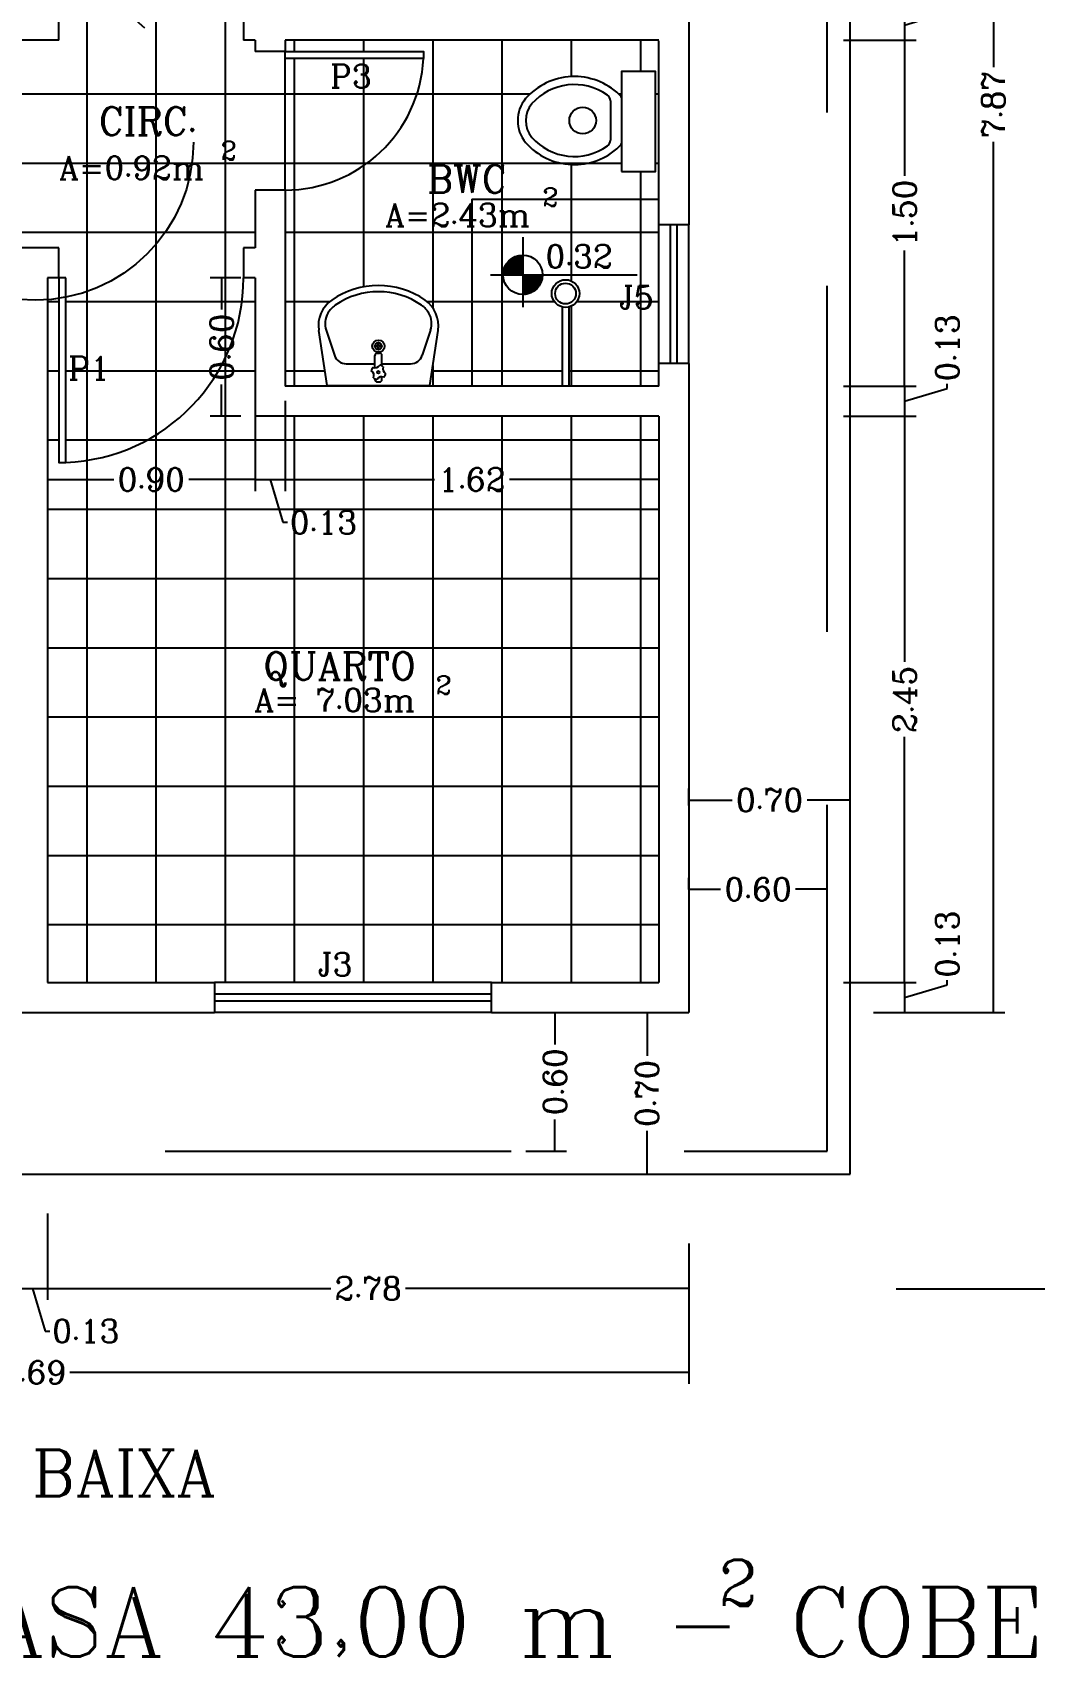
# Model space of a CAD drawing. Extents: x 359 to 444.1, y -24.8 to 1.
# Drawn here: x 363.25 to 367.6, y -11.6 to -4.57 of the extents above; entities that cross this region are included whole.
import ezdxf

# ---------------------------------------------------------------- set-up
doc = ezdxf.new("R2010")
doc.units = 0
doc.header["$LTSCALE"] = 20
doc.linetypes.add('DASHED2', pattern=[0.375, 0.25, -0.125])
doc.layers.get('0').update_dxf_attribs({"linetype": 'CONTINUOUS'})
doc.layers.get('DEFPOINTS').update_dxf_attribs({"linetype": 'CONTINUOUS'})
for name, color, linetype in [('APARELHOS', 244, 'CONTINUOUS'), ('CONCRETO', 5, 'CONTINUOUS'), ('COTAS', 244, 'CONTINUOUS'), ('JANELA', 5, 'CONTINUOUS'), ('PAREDE', 7, 'CONTINUOUS'), ('PISO', 30, 'CONTINUOUS'), ('PORTA', 1, 'CONTINUOUS'), ('PORTA2', 30, 'CONTINUOUS'), ('PROJEÇÃO', 30, 'DASHED2'), ('TEXTO', 1, 'CONTINUOUS'), ('VISTAL', 30, 'CONTINUOUS')]:
    doc.layers.add(name, color=color, linetype=linetype)
doc.styles.add('ROMANC', font='ROMANC.SHX')
doc.dimstyles.get("Standard").update_dxf_attribs({"dimtxt": 0.1, "dimasz": 0.18, "dimexe": 0.05, "dimexo": 0.0625, "dimgap": 0.01, "dimtad": 0, "dimzin": 0, "dimtxsty": 'ROMANC', "dimblk1": 'NONE', "dimblk2": 'NONE', "dimsah": 1, "dimcen": 0.09, "dimclrd": 30, "dimclre": 30, "dimazin": 3, "dimtfac": 1, "dimtdec": 4, "dimtofl": 0, "dimtmove": 0, "dimatfit": 3, "dimtolj": 1, "dimtzin": 0})

# ---------------------------------------------------------------- blocks, each defined once
blk = doc.blocks.new('*D117')
at = {"color": 30, "linetype": 'BYBLOCK'}
for p, q in [((402.8638, -7.5214), (403.434, -7.5214)), ((403.384, -7.5214), (403.384, -11.294)), ((403.384, -15.3914), (403.384, -11.6188)), ((402.8638, -15.3914), (403.434, -15.3914))]:
    blk.add_line(p, q, dxfattribs=at)
at = {"layer": 'DEFPOINTS', "color": 0, "linetype": 'BYBLOCK'}
for p in [(402.0638, -7.5214), (402.0638, -15.3914), (403.384, -15.3914)]:
    blk.add_point(p, dxfattribs=at)
at = {"color": 0, "linetype": 'BYBLOCK', "insert": (403.384, -11.4564), "char_height": 0.1, "attachment_point": 5, "rotation": 90, "style": 'ROMANC'}
blk.add_mtext('\\A1;7.87', dxfattribs=at)
blk = doc.blocks.new('_NONE')
at = {"color": 0, "linetype": 'BYBLOCK'}
blk.add_circle((0, 0), 0.25, dxfattribs=at)
blk = doc.blocks.new('*D115')
at = {"color": 30, "linetype": 'BYBLOCK'}
for p, q in [((402.9993, -12.8072), (402.9993, -13.8719)), ((402.9993, -15.2614), (402.9993, -14.1967)), ((402.7338, -15.2614), (403.0493, -15.2614))]:
    blk.add_line(p, q, dxfattribs=at)
at = {"layer": 'DEFPOINTS', "color": 0, "linetype": 'BYBLOCK'}
for p in [(401.9338, -12.8072), (401.9338, -15.2614), (402.9993, -15.2614)]:
    blk.add_point(p, dxfattribs=at)
at = {"color": 0, "linetype": 'BYBLOCK', "insert": (402.9993, -14.0343), "char_height": 0.1, "attachment_point": 5, "rotation": 90, "style": 'ROMANC'}
blk.add_mtext('\\A1;2.45', dxfattribs=at)
blk = doc.blocks.new('*D104')
at = {"color": 30, "linetype": 'BYBLOCK'}
for p, q in [((396.3738, -15.5414), (396.3738, -17.0006)), ((402.0638, -16.3914), (402.0638, -17.0006)), ((396.3738, -16.9506), (399.0564, -16.9506)), ((402.0638, -16.9506), (399.3812, -16.9506))]:
    blk.add_line(p, q, dxfattribs=at)
at = {"layer": 'DEFPOINTS', "color": 0, "linetype": 'BYBLOCK'}
for p in [(396.3738, -14.5414), (402.0638, -15.3914), (402.0638, -16.9506)]:
    blk.add_point(p, dxfattribs=at)
at = {"color": 0, "linetype": 'BYBLOCK', "insert": (399.2188, -16.9506), "char_height": 0.1, "attachment_point": 5, "style": 'ROMANC'}
blk.add_mtext('\\A1;5.69', dxfattribs=at)
blk = doc.blocks.new('*D103')
at = {"color": 30, "linetype": 'BYBLOCK'}
for p, q in [((402.0638, -16.3914), (402.0638, -16.6362)), ((399.2838, -16.5862), (400.5114, -16.5862)), ((402.0638, -16.5862), (400.8362, -16.5862))]:
    blk.add_line(p, q, dxfattribs=at)
at = {"layer": 'DEFPOINTS', "color": 0, "linetype": 'BYBLOCK'}
for p in [(399.2838, -15.2614), (402.0638, -15.3914), (402.0638, -16.5862)]:
    blk.add_point(p, dxfattribs=at)
at = {"color": 0, "linetype": 'BYBLOCK', "insert": (400.6738, -16.5862), "char_height": 0.1, "attachment_point": 5, "style": 'ROMANC'}
blk.add_mtext('\\A1;2.78', dxfattribs=at)
blk = doc.blocks.new('*D102')
at = {"color": 30, "linetype": 'BYBLOCK'}
for p, q in [((399.2838, -16.2614), (399.2838, -16.6362)), ((399.1538, -16.5862), (399.2838, -16.5862)), ((399.2188, -16.5862), (399.2743, -16.7712)), ((399.2743, -16.7712), (399.2943, -16.7712))]:
    blk.add_line(p, q, dxfattribs=at)
at = {"layer": 'DEFPOINTS', "color": 0, "linetype": 'BYBLOCK'}
for p in [(399.2838, -15.2614), (399.1538, -15.3914), (399.2838, -16.5862)]:
    blk.add_point(p, dxfattribs=at)
at = {"color": 0, "linetype": 'BYBLOCK', "insert": (399.3043, -16.7712), "char_height": 0.1, "attachment_point": 4, "style": 'ROMANC'}
blk.add_mtext('\\A1;0.13', dxfattribs=at)
blk = doc.blocks.new('*D127')
at = {"color": 30, "linetype": 'BYBLOCK'}
for p, q in [((402.0638, -14.8575), (402.0638, -14.8066)), ((402.6638, -14.8575), (402.6638, -14.8066)), ((402.0638, -14.8566), (402.2014, -14.8566)), ((402.6638, -14.8566), (402.5262, -14.8566))]:
    blk.add_line(p, q, dxfattribs=at)
at = {"layer": 'DEFPOINTS', "color": 0, "linetype": 'BYBLOCK'}
for p in [(402.6638, -14.8566), (402.0638, -14.92), (402.6638, -14.92)]:
    blk.add_point(p, dxfattribs=at)
at = {"color": 0, "linetype": 'BYBLOCK', "insert": (402.3638, -14.8566), "char_height": 0.1, "attachment_point": 5, "style": 'ROMANC'}
blk.add_mtext('\\A1;0.60', dxfattribs=at)
blk = doc.blocks.new('*D126')
at = {"color": 30, "linetype": 'BYBLOCK'}
for p, q in [((401.3577, -15.3914), (401.5336, -15.3914)), ((401.4836, -15.3914), (401.4836, -15.529)), ((401.4836, -15.9914), (401.4836, -15.8538)), ((401.3577, -15.9914), (401.5336, -15.9914))]:
    blk.add_line(p, q, dxfattribs=at)
at = {"layer": 'DEFPOINTS', "color": 0, "linetype": 'BYBLOCK'}
for p in [(401.2952, -15.3914), (401.4836, -15.3914), (401.2952, -15.9914)]:
    blk.add_point(p, dxfattribs=at)
at = {"color": 0, "linetype": 'BYBLOCK', "insert": (401.4836, -15.6914), "char_height": 0.1, "attachment_point": 5, "rotation": 90, "style": 'ROMANC'}
blk.add_mtext('\\A1;0.60', dxfattribs=at)
blk = doc.blocks.new('*D125')
at = {"color": 30, "linetype": 'BYBLOCK'}
for p, q in [((401.883, -15.3914), (401.883, -15.579)), ((401.9261, -15.3914), (401.933, -15.3914)), ((401.883, -16.0914), (401.883, -15.9038)), ((401.9261, -16.0914), (401.933, -16.0914))]:
    blk.add_line(p, q, dxfattribs=at)
at = {"layer": 'DEFPOINTS', "color": 0, "linetype": 'BYBLOCK'}
for p in [(401.8636, -15.3914), (401.883, -15.3914), (401.8636, -16.0914)]:
    blk.add_point(p, dxfattribs=at)
at = {"color": 0, "linetype": 'BYBLOCK', "insert": (401.883, -15.7414), "char_height": 0.1, "attachment_point": 5, "rotation": 90, "style": 'ROMANC'}
blk.add_mtext('\\A1;0.70', dxfattribs=at)
blk = doc.blocks.new('*D116')
at = {"color": 30, "linetype": 'BYBLOCK'}
for p, q in [((402.9993, -15.2614), (402.9993, -15.3914)), ((403.1843, -15.2709), (403.1843, -15.2509)), ((402.9993, -15.3264), (403.1843, -15.2709)), ((402.8638, -15.3914), (403.0493, -15.3914))]:
    blk.add_line(p, q, dxfattribs=at)
at = {"layer": 'DEFPOINTS', "color": 0, "linetype": 'BYBLOCK'}
for p in [(401.9338, -15.2614), (402.0638, -15.3914), (402.9993, -15.3914)]:
    blk.add_point(p, dxfattribs=at)
at = {"color": 0, "linetype": 'BYBLOCK', "insert": (403.1843, -15.2409), "char_height": 0.1, "attachment_point": 4, "rotation": 90, "style": 'ROMANC'}
blk.add_mtext('\\A1;0.13', dxfattribs=at)
blk = doc.blocks.new('*D105')
at = {"color": 30, "linetype": 'BYBLOCK'}
for p, q in [((399.2838, -12.2697), (399.2838, -13.1314)), ((400.1838, -12.2697), (400.1838, -13.1314)), ((399.2838, -13.0814), (399.5714, -13.0814)), ((400.1838, -13.0814), (399.8962, -13.0814))]:
    blk.add_line(p, q, dxfattribs=at)
at = {"layer": 'DEFPOINTS', "color": 0, "linetype": 'BYBLOCK'}
for p in [(399.2838, -12.2072), (400.1838, -12.2072), (400.1838, -13.0814)]:
    blk.add_point(p, dxfattribs=at)
at = {"color": 0, "linetype": 'BYBLOCK', "insert": (399.7338, -13.0814), "char_height": 0.1, "attachment_point": 5, "style": 'ROMANC'}
blk.add_mtext('\\A1;0.90', dxfattribs=at)
blk = doc.blocks.new('*D128')
at = {"color": 30, "linetype": 'BYBLOCK'}
for p, q in [((402.0638, -14.4944), (402.0638, -14.4204)), ((402.7638, -14.4944), (402.7638, -14.4204)), ((402.0638, -14.4704), (402.2514, -14.4704)), ((402.7638, -14.4704), (402.5762, -14.4704))]:
    blk.add_line(p, q, dxfattribs=at)
at = {"layer": 'DEFPOINTS', "color": 0, "linetype": 'BYBLOCK'}
for p in [(402.7638, -14.4704), (402.0638, -14.5569), (402.7638, -14.5569)]:
    blk.add_point(p, dxfattribs=at)
at = {"color": 0, "linetype": 'BYBLOCK', "insert": (402.4138, -14.4704), "char_height": 0.1, "attachment_point": 5, "style": 'ROMANC'}
blk.add_mtext('\\A1;0.70', dxfattribs=at)
blk = doc.blocks.new('*D114')
at = {"color": 30, "linetype": 'BYBLOCK'}
for p, q in [((403.1843, -12.6867), (403.1843, -12.6667)), ((402.9993, -12.6772), (402.9993, -12.8072)), ((402.9993, -12.7422), (403.1843, -12.6867)), ((402.7338, -12.8072), (403.0493, -12.8072))]:
    blk.add_line(p, q, dxfattribs=at)
at = {"layer": 'DEFPOINTS', "color": 0, "linetype": 'BYBLOCK'}
for p in [(401.9338, -12.6772), (401.9338, -12.8072), (402.9993, -12.8072)]:
    blk.add_point(p, dxfattribs=at)
at = {"color": 0, "linetype": 'BYBLOCK', "insert": (403.1843, -12.6567), "char_height": 0.1, "attachment_point": 4, "rotation": 90, "style": 'ROMANC'}
blk.add_mtext('\\A1;0.13', dxfattribs=at)
blk = doc.blocks.new('*D113')
at = {"color": 30, "linetype": 'BYBLOCK'}
for p, q in [((402.9993, -11.1772), (402.9993, -11.7648)), ((402.9993, -12.6772), (402.9993, -12.0896)), ((402.7338, -12.6772), (403.0493, -12.6772))]:
    blk.add_line(p, q, dxfattribs=at)
at = {"layer": 'DEFPOINTS', "color": 0, "linetype": 'BYBLOCK'}
for p in [(401.9338, -11.1772), (401.9338, -12.6772), (402.9993, -12.6772)]:
    blk.add_point(p, dxfattribs=at)
at = {"color": 0, "linetype": 'BYBLOCK', "insert": (402.9993, -11.9272), "char_height": 0.1, "attachment_point": 5, "rotation": 90, "style": 'ROMANC'}
blk.add_mtext('\\A1;1.50', dxfattribs=at)
blk = doc.blocks.new('*D112')
at = {"color": 30, "linetype": 'BYBLOCK'}
for p, q in [((402.9993, -11.0472), (402.9993, -11.1772)), ((403.1843, -11.0567), (403.1843, -11.0367)), ((402.9993, -11.1122), (403.1843, -11.0567)), ((402.7338, -11.1772), (403.0493, -11.1772))]:
    blk.add_line(p, q, dxfattribs=at)
at = {"layer": 'DEFPOINTS', "color": 0, "linetype": 'BYBLOCK'}
for p in [(401.9338, -11.0472), (401.9338, -11.1772), (402.9993, -11.1772)]:
    blk.add_point(p, dxfattribs=at)
at = {"color": 0, "linetype": 'BYBLOCK', "insert": (403.1843, -11.0267), "char_height": 0.1, "attachment_point": 4, "rotation": 90, "style": 'ROMANC'}
blk.add_mtext('\\A1;0.13', dxfattribs=at)
blk = doc.blocks.new('*D109')
at = {"color": 30, "linetype": 'BYBLOCK'}
for p, q in [((400.1213, -12.2072), (399.9889, -12.2072)), ((400.0389, -12.2072), (400.0389, -12.3448)), ((400.0389, -12.8072), (400.0389, -12.6696)), ((400.1213, -12.8072), (399.9889, -12.8072))]:
    blk.add_line(p, q, dxfattribs=at)
at = {"layer": 'DEFPOINTS', "color": 0, "linetype": 'BYBLOCK'}
for p in [(400.0389, -12.2072), (400.1838, -12.2072), (400.1838, -12.8072)]:
    blk.add_point(p, dxfattribs=at)
at = {"color": 0, "linetype": 'BYBLOCK', "insert": (400.0389, -12.5072), "char_height": 0.1, "attachment_point": 5, "rotation": 90, "style": 'ROMANC'}
blk.add_mtext('\\A1;0.60', dxfattribs=at)
blk = doc.blocks.new('*D107')
at = {"color": 30, "linetype": 'BYBLOCK'}
for p, q in [((401.9338, -12.8697), (401.9338, -13.1314)), ((400.3138, -13.0814), (400.9614, -13.0814)), ((401.9338, -13.0814), (401.2862, -13.0814))]:
    blk.add_line(p, q, dxfattribs=at)
at = {"layer": 'DEFPOINTS', "color": 0, "linetype": 'BYBLOCK'}
for p in [(400.3138, -12.6772), (401.9338, -12.8072), (401.9338, -13.0814)]:
    blk.add_point(p, dxfattribs=at)
at = {"color": 0, "linetype": 'BYBLOCK', "insert": (401.1238, -13.0814), "char_height": 0.1, "attachment_point": 5, "style": 'ROMANC'}
blk.add_mtext('\\A1;1.62', dxfattribs=at)
blk = doc.blocks.new('*D106')
at = {"color": 30, "linetype": 'BYBLOCK'}
for p, q in [((400.3138, -12.7397), (400.3138, -13.1314)), ((400.1838, -13.0814), (400.3138, -13.0814)), ((400.2488, -13.0814), (400.3043, -13.2664)), ((400.3043, -13.2664), (400.3243, -13.2664))]:
    blk.add_line(p, q, dxfattribs=at)
at = {"layer": 'DEFPOINTS', "color": 0, "linetype": 'BYBLOCK'}
for p in [(400.1838, -12.2072), (400.3138, -12.6772), (400.3138, -13.0814)]:
    blk.add_point(p, dxfattribs=at)
at = {"color": 0, "linetype": 'BYBLOCK', "insert": (400.3343, -13.2664), "char_height": 0.1, "attachment_point": 4, "style": 'ROMANC'}
blk.add_mtext('\\A1;0.13', dxfattribs=at)
blk = doc.blocks.new('*X13')
at = {"color": 0, "linetype": 'CONTINUOUS'}
for p, q in [((217.2096, -877.8211), (217.2942, -877.7365)), ((217.2096, -877.8193), (217.2924, -877.7365)), ((217.2097, -877.8174), (217.2906, -877.7366)), ((217.2098, -877.8156), (217.2887, -877.7367)), ((217.21, -877.8136), (217.2867, -877.7369)), ((217.2102, -877.8116), (217.2848, -877.7371)), ((217.2105, -877.8219), (217.295, -877.7374)), ((217.2105, -877.8096), (217.2827, -877.7374)), ((217.2108, -877.8075), (217.2806, -877.7377)), ((217.2112, -877.8053), (217.2785, -877.7381)), ((217.2117, -877.8031), (217.2762, -877.7386)), ((217.2122, -877.8008), (217.2739, -877.7391)), ((217.2123, -877.8219), (217.295, -877.7392)), ((217.2129, -877.7983), (217.2715, -877.7398)), ((217.2137, -877.7958), (217.2689, -877.7405)), ((217.2141, -877.8219), (217.295, -877.741)), ((217.2146, -877.7931), (217.2662, -877.7415)), ((217.2157, -877.7903), (217.2634, -877.7425)), ((217.2158, -877.8219), (217.295, -877.7427)), ((217.2169, -877.7872), (217.2603, -877.7438)), ((217.2176, -877.8219), (217.295, -877.7445)), ((217.2185, -877.7839), (217.257, -877.7454)), ((217.2194, -877.8219), (217.295, -877.7463)), ((217.2205, -877.7801), (217.2533, -877.7474)), ((217.2211, -877.8219), (217.295, -877.748)), ((217.2229, -877.8219), (217.295, -877.7498)), ((217.2231, -877.7757), (217.2488, -877.75)), ((217.2247, -877.8219), (217.295, -877.7516)), ((217.2265, -877.8219), (217.295, -877.7533)), ((217.2274, -877.7697), (217.2428, -877.7542)), ((217.2282, -877.8219), (217.295, -877.7551)), ((217.23, -877.8219), (217.295, -877.7569)), ((217.2318, -877.8219), (217.295, -877.7586)), ((217.2335, -877.8219), (217.295, -877.7604)), ((217.2353, -877.8219), (217.295, -877.7622)), ((217.2371, -877.8219), (217.295, -877.7639)), ((217.2388, -877.8219), (217.295, -877.7657)), ((217.2406, -877.8219), (217.295, -877.7675)), ((217.2424, -877.8219), (217.295, -877.7692)), ((217.2441, -877.8219), (217.295, -877.771)), ((217.2459, -877.8219), (217.295, -877.7728)), ((217.2477, -877.8219), (217.295, -877.7745)), ((217.2494, -877.8219), (217.295, -877.7763)), ((217.2512, -877.8219), (217.295, -877.7781)), ((217.253, -877.8219), (217.295, -877.7798)), ((217.2547, -877.8219), (217.295, -877.7816)), ((217.2565, -877.8219), (217.295, -877.7834)), ((217.2583, -877.8219), (217.295, -877.7851)), ((217.26, -877.8219), (217.295, -877.7869)), ((217.2618, -877.8219), (217.295, -877.7887)), ((217.2636, -877.8219), (217.295, -877.7905)), ((217.2653, -877.8219), (217.295, -877.7922)), ((217.2671, -877.8219), (217.295, -877.794)), ((217.2689, -877.8219), (217.295, -877.7958)), ((217.2706, -877.8219), (217.295, -877.7975)), ((217.2724, -877.8219), (217.295, -877.7993)), ((217.2742, -877.8219), (217.295, -877.8011)), ((217.276, -877.8219), (217.295, -877.8028)), ((217.2777, -877.8219), (217.295, -877.8046)), ((217.2795, -877.8219), (217.295, -877.8064)), ((217.2813, -877.8219), (217.295, -877.8081)), ((217.283, -877.8219), (217.295, -877.8099)), ((217.2848, -877.8219), (217.295, -877.8117)), ((217.2866, -877.8219), (217.295, -877.8134)), ((217.2883, -877.8219), (217.295, -877.8152)), ((217.2901, -877.8219), (217.295, -877.817)), ((217.2919, -877.8219), (217.295, -877.8187)), ((217.2936, -877.8219), (217.295, -877.8205)), ((217.295, -877.8223), (217.2954, -877.8219)), ((217.295, -877.824), (217.2972, -877.8219)), ((217.295, -877.8258), (217.2989, -877.8219)), ((217.295, -877.8276), (217.3007, -877.8219)), ((217.295, -877.8293), (217.3025, -877.8219)), ((217.295, -877.8311), (217.3042, -877.8219)), ((217.295, -877.8329), (217.306, -877.8219)), ((217.295, -877.8346), (217.3078, -877.8219)), ((217.295, -877.8364), (217.3095, -877.8219)), ((217.295, -877.8382), (217.3113, -877.8219)), ((217.295, -877.8399), (217.3131, -877.8219)), ((217.295, -877.8417), (217.3148, -877.8219)), ((217.295, -877.8435), (217.3166, -877.8219)), ((217.295, -877.8453), (217.3184, -877.8219)), ((217.295, -877.847), (217.3201, -877.8219)), ((217.295, -877.8488), (217.3219, -877.8219)), ((217.295, -877.8506), (217.3237, -877.8219)), ((217.295, -877.8523), (217.3254, -877.8219)), ((217.295, -877.8541), (217.3272, -877.8219)), ((217.295, -877.8559), (217.329, -877.8219)), ((217.295, -877.8576), (217.3308, -877.8219)), ((217.295, -877.8594), (217.3325, -877.8219)), ((217.295, -877.8612), (217.3343, -877.8219)), ((217.295, -877.8629), (217.3361, -877.8219)), ((217.295, -877.8647), (217.3378, -877.8219)), ((217.295, -877.8665), (217.3396, -877.8219)), ((217.295, -877.8682), (217.3414, -877.8219)), ((217.295, -877.87), (217.3431, -877.8219)), ((217.295, -877.8718), (217.3449, -877.8219)), ((217.295, -877.8735), (217.3467, -877.8219)), ((217.295, -877.8753), (217.3484, -877.8219)), ((217.295, -877.8771), (217.3502, -877.8219)), ((217.295, -877.8788), (217.352, -877.8219)), ((217.295, -877.8806), (217.3537, -877.8219)), ((217.295, -877.8824), (217.3555, -877.8219)), ((217.295, -877.8841), (217.3573, -877.8219)), ((217.295, -877.8859), (217.359, -877.8219)), ((217.295, -877.8877), (217.3608, -877.8219)), ((217.295, -877.8894), (217.3626, -877.8219)), ((217.295, -877.8912), (217.3643, -877.8219)), ((217.295, -877.893), (217.3661, -877.8219)), ((217.295, -877.8948), (217.3679, -877.8219)), ((217.295, -877.8965), (217.3696, -877.8219)), ((217.295, -877.8983), (217.3714, -877.8219)), ((217.295, -877.9001), (217.3732, -877.8219)), ((217.295, -877.9018), (217.3749, -877.8219)), ((217.295, -877.9036), (217.3767, -877.8219)), ((217.295, -877.9054), (217.3785, -877.8219)), ((217.295, -877.9071), (217.3802, -877.8219)), ((217.2966, -877.9073), (217.3805, -877.8235)), ((217.2984, -877.9073), (217.3804, -877.8253)), ((217.3003, -877.9072), (217.3803, -877.8271)), ((217.3022, -877.9071), (217.3802, -877.8291)), ((217.3041, -877.9069), (217.38, -877.831)), ((217.3061, -877.9066), (217.3798, -877.833)), ((217.3082, -877.9063), (217.3795, -877.8351)), ((217.3103, -877.906), (217.3791, -877.8372)), ((217.3125, -877.9055), (217.3787, -877.8394)), ((217.3148, -877.905), (217.3782, -877.8417)), ((217.3172, -877.9044), (217.3776, -877.844)), ((217.3196, -877.9037), (217.3769, -877.8465)), ((217.3222, -877.9029), (217.376, -877.8491)), ((217.325, -877.9019), (217.3751, -877.8518)), ((217.3279, -877.9008), (217.3739, -877.8548)), ((217.3311, -877.8994), (217.3725, -877.8579)), ((217.3345, -877.8977), (217.3708, -877.8614)), ((217.3385, -877.8955), (217.3686, -877.8654)), ((217.3434, -877.8923), (217.3655, -877.8703)), ((217.3513, -877.8862), (217.3593, -877.8782))]:
    blk.add_line(p, q, dxfattribs=at)

msp = doc.modelspace()

# ---------------------------------------------------------------- linework, layer by layer
at = {"layer": 'APARELHOS', "ltscale": 0.5}
msp.add_line((365.7591, -4.8637), (365.7591, -5.0344), dxfattribs=at)
at = {"layer": 'APARELHOS'}
for p, q in [((364.5313, -6.0968), (364.495, -5.8582)), ((364.5274, -5.8573), (364.5634, -5.966)), ((364.9799, -5.8573), (364.9439, -5.966)), ((364.976, -6.0968), (365.0123, -5.8582)), ((364.7387, -6.0207), (364.7387, -5.9666)), ((364.7487, -5.9566), (364.7587, -5.9566)), ((364.7687, -6.0118), (364.7687, -5.9666)), ((364.6146, -6.003), (364.7387, -6.003)), ((364.7687, -6.003), (364.8927, -6.003)), ((364.5313, -6.0968), (364.976, -6.0968)), ((364.7387, -6.0718), (364.7387, -6.0679)), ((364.7487, -6.0818), (364.7587, -6.0818)), ((364.7687, -6.0718), (364.7687, -6.059))]:
    msp.add_line(p, q, dxfattribs=at)
at = {"layer": 'APARELHOS', "linetype": 'CONTINUOUS'}
msp.add_lwpolyline([(365.8081, -5.17), (365.9553, -5.17), (365.9553, -4.7362), (365.8081, -4.7362)], close=True, dxfattribs=at)
at = {"layer": 'APARELHOS', "ltscale": 0.5}
msp.add_circle((365.6392, -4.9493), 0.0578, dxfattribs=at)
at = {"layer": 'APARELHOS'}
for centre, radius in [((364.7537, -5.9268), 0.0265), ((364.7537, -5.9268), 0.0152), ((364.7537, -6.0398), 0.00545)]:
    msp.add_circle(centre, radius, dxfattribs=at)
at = {"layer": 'APARELHOS', "ltscale": 0.5}
for centre, radius, start, end in [((365.6031, -5.0405), 0.2821, 46.48463, 138.63081), ((365.5074, -4.9491), 0.15, 140.68274, 219.31726), ((365.6031, -5.0405), 0.2471, 54.51024, 138.63081), ((365.7291, -4.8637), 0.03, 0, 54.51024), ((365.7491, -4.8867), 0.07, 32.64195, 46.48463), ((365.5074, -4.9491), 0.115, 140.68274, 219.31726), ((365.6031, -4.8577), 0.2821, 221.36919, 313.51537), ((365.6031, -4.8577), 0.2471, 221.36919, 305.48976), ((365.7291, -5.0344), 0.03, 305.48976, 0), ((365.7491, -5.0115), 0.07, 313.51537, 327.35805)]:
    msp.add_arc(centre, radius, start, end, dxfattribs=at)
at = {"layer": 'APARELHOS'}
for centre, radius, start, end in [((364.7537, -6.0179), 0.3542, 55.18128, 124.81872), ((364.7537, -6.0179), 0.3272, 55.18128, 124.81872), ((364.6285, -5.8379), 0.135, 124.81872, 188.64146), ((364.6285, -5.8379), 0.108, 124.81872, 150.35218), ((364.8788, -5.8379), 0.108, 29.64782, 55.18128), ((364.8788, -5.8379), 0.135, 351.35854, 55.18128), ((364.6128, -5.829), 0.09, 150.35218, 198.30995), ((364.8945, -5.829), 0.09, 341.69005, 29.64782), ((364.6146, -5.949), 0.054, 198.30995, 270), ((364.7487, -5.9666), 0.01, 90, 180), ((364.7587, -5.9666), 0.01, 0, 90), ((364.8927, -5.949), 0.054, 270, 341.69005), ((364.7537, -6.0398), 0.0318, 138.37342, 169.91417), ((364.7119, -6.0543), 0.0226, 335.75352, 62.53407), ((364.7392, -5.9981), 0.0226, 245.75352, 332.53407), ((364.7537, -6.0398), 0.0318, 48.37342, 79.91417), ((364.7954, -6.0253), 0.0226, 155.75352, 242.53407), ((364.7537, -6.0398), 0.0318, 318.37342, 349.91417), ((364.7537, -6.0398), 0.0318, 228.37342, 259.91417), ((364.7487, -6.0718), 0.01, 180, 270), ((364.7681, -6.0816), 0.0226, 65.75352, 152.53407), ((364.7587, -6.0718), 0.01, 270, 0)]:
    msp.add_arc(centre, radius, start, end, dxfattribs=at)
at = {"layer": 'CONCRETO', "color": 244, "linetype": 'CONTINUOUS', "ltscale": 0.2}
for p, q in [((366.7992, -9.5147), (366.7992, -0.2447)), ((361.4792, -9.5147), (366.7992, -9.5147))]:
    msp.add_line(p, q, dxfattribs=at)
at = {"layer": 'COTAS', "color": 30, "linetype": 'CONTINUOUS'}
for p, q in [((364.7522, -5.9253), (364.7388, -5.9253)), ((364.7522, -5.9283), (364.7388, -5.9283)), ((364.7522, -5.9253), (364.7522, -5.9119)), ((364.7522, -5.942), (364.7522, -5.9283)), ((364.7552, -5.9253), (364.7552, -5.9119)), ((364.7688, -5.9253), (364.7552, -5.9253)), ((364.7552, -5.942), (364.7552, -5.9283)), ((364.7688, -5.9283), (364.7552, -5.9283))]:
    msp.add_line(p, q, dxfattribs=at)
at = {"layer": 'DEFPOINTS', "color": 0, "linetype": 'BYBLOCK'}
for p in [(366.0492, -5.7013), (365.9692, -6.0962), (365.9692, -6.0962), (363.3192, -8.6847), (365.9692, -8.6847), (365.9692, -8.6847), (366.0992, -8.8147), (366.0992, -8.8147)]:
    msp.add_point(p, dxfattribs=at)
at = {"layer": 'JANELA', "color": 30}
for p, q in [((365.8081, -4.8347), (365.796, -4.8347)), ((365.9692, -4.8347), (365.9553, -4.8347)), ((365.9692, -5.1347), (365.9553, -5.1347)), ((363.3692, -5.7347), (363.3192, -5.7347)), ((363.3692, -6.0347), (363.3192, -6.0347)), ((363.3692, -6.3347), (363.3192, -6.3347))]:
    msp.add_line(p, q, dxfattribs=at)
at = {"layer": 'JANELA', "color": 244}
for p, q in [((365.9692, -6.0013), (365.9692, -5.4013)), ((366.0992, -6.0013), (366.0992, -5.4013)), ((365.2439, -8.6847), (364.0439, -8.6847)), ((365.2439, -8.8147), (364.0439, -8.8147))]:
    msp.add_line(p, q, dxfattribs=at)
at = {"layer": 'JANELA', "color": 1}
for p, q in [((366.0192, -6.0013), (366.0192, -5.4013)), ((366.0492, -6.0013), (366.0492, -5.4013)), ((365.2439, -8.7347), (364.0439, -8.7347)), ((365.2439, -8.7647), (364.0439, -8.7647))]:
    msp.add_line(p, q, dxfattribs=at)
at = {"layer": 'PAREDE', "linetype": 'CONTINUOUS'}
msp.add_line((366.0992, -3.4222), (366.0992, -5.4013), dxfattribs=at)
at = {"layer": 'PAREDE'}
for p, q in [((363.3692, -4.6004), (363.3692, -4.4704)), ((364.1692, -4.4704), (364.1692, -4.6004)), ((363.3692, -4.6004), (363.1392, -4.6004)), ((364.2192, -4.6004), (364.1692, -4.6004)), ((364.2192, -4.6004), (364.2192, -4.6504)), ((364.3492, -4.6004), (364.3492, -4.6504)), ((365.9692, -4.6004), (364.3492, -4.6004)), ((365.9692, -5.4013), (365.9692, -4.604)), ((364.3492, -4.6504), (364.2192, -4.6504)), ((366.0992, -4.6995), (366.0992, -5.4013)), ((364.3492, -5.2504), (364.2192, -5.2504)), ((364.2192, -5.2504), (364.2192, -5.5004)), ((364.3492, -5.2504), (364.3492, -6.1004)), ((366.0992, -5.4013), (365.9692, -5.4013)), ((363.3692, -5.5004), (363.1892, -5.5004)), ((363.3692, -5.6304), (363.3692, -5.5004)), ((364.2192, -5.5004), (364.1692, -5.5004)), ((364.1692, -5.5004), (364.1692, -5.6304)), ((363.3192, -5.6304), (363.3192, -8.6847)), ((363.3692, -5.6304), (363.3192, -5.6304)), ((363.3992, -5.6304), (363.3192, -5.6304)), ((364.2192, -5.6304), (364.1692, -5.6304)), ((364.2192, -5.6304), (364.2192, -6.2304)), ((366.0992, -6.0013), (365.9692, -6.0013)), ((365.9692, -6.1004), (365.9692, -6.0013)), ((366.0992, -6.0013), (366.0992, -8.8147)), ((365.9692, -6.1004), (364.3492, -6.1004)), ((365.9692, -6.1004), (364.3492, -6.1004)), ((365.9692, -6.2304), (364.2192, -6.2304)), ((365.9692, -6.2304), (365.9692, -8.6847)), ((363.3192, -8.6847), (364.0439, -8.6847)), ((364.0439, -8.6847), (364.0439, -8.8147)), ((365.2439, -8.6847), (365.9692, -8.6847)), ((365.2439, -8.8147), (365.2439, -8.6847)), ((363.1892, -8.8147), (364.0439, -8.8147)), ((365.2439, -8.8147), (366.0992, -8.8147))]:
    msp.add_line(p, q, dxfattribs=at)
at = {"layer": 'PISO', "color": 30}
for p, q in [((363.4892, -1.0747), (363.4892, -8.6847)), ((363.7892, -1.0747), (363.7892, -8.6847)), ((364.0892, -1.0747), (364.0892, -8.6847)), ((364.3892, -4.6004), (364.3892, -4.6504)), ((364.6892, -4.6004), (364.6892, -4.6504)), ((364.9892, -4.6004), (364.9892, -5.7602)), ((365.2892, -4.6004), (365.2892, -6.1004)), ((365.5892, -4.6004), (365.5892, -4.7587)), ((365.8892, -4.6004), (365.8892, -4.7362)), ((364.3892, -4.6804), (364.3892, -6.1004)), ((364.6892, -4.6804), (364.6892, -5.6696)), ((365.4102, -4.8347), (363.1892, -4.8347)), ((365.8081, -5.1347), (363.1892, -5.1347)), ((365.5892, -5.1394), (365.5892, -5.6438)), ((365.8892, -5.17), (365.8892, -6.1004)), ((364.2192, -5.4347), (363.1892, -5.4347)), ((365.9692, -5.4347), (364.3492, -5.4347)), ((364.2192, -5.7347), (363.3992, -5.7347)), ((364.5415, -5.7347), (364.3492, -5.7347)), ((365.5169, -5.7347), (364.9658, -5.7347)), ((365.5892, -5.7535), (365.5892, -6.1004)), ((365.9692, -5.7347), (365.6129, -5.7347)), ((364.2192, -6.0347), (363.3992, -6.0347)), ((364.5218, -6.0347), (364.3492, -6.0347)), ((365.5496, -6.0347), (364.9855, -6.0347)), ((364.9892, -6.0099), (364.9892, -6.1004)), ((365.9692, -6.0347), (365.5796, -6.0347)), ((364.3892, -6.2304), (364.3892, -8.6847)), ((364.6892, -6.2304), (364.6892, -8.6847)), ((364.9892, -6.2304), (364.9892, -8.6847)), ((365.2892, -6.2304), (365.2892, -8.6847)), ((365.5892, -6.2304), (365.5892, -8.6847)), ((365.8892, -6.2304), (365.8892, -8.6847)), ((365.9692, -6.3347), (363.3992, -6.3347)), ((365.9692, -6.6347), (363.3192, -6.6347)), ((365.9692, -6.9347), (363.3192, -6.9347)), ((365.9692, -7.2347), (363.3192, -7.2347)), ((365.9692, -7.5347), (363.3192, -7.5347)), ((365.9692, -7.8347), (363.3192, -7.8347)), ((365.9692, -8.1347), (363.3192, -8.1347)), ((365.9692, -8.4347), (363.3192, -8.4347))]:
    msp.add_line(p, q, dxfattribs=at)
at = {"layer": 'PISO'}
for p, q in [((364.3492, -5.2504), (364.3492, -4.6804)), ((365.9687, -5.2821), (365.9692, -5.2821)), ((365.9687, -5.5538), (365.9692, -5.5538))]:
    msp.add_line(p, q, dxfattribs=at)
at = {"layer": 'PISO', "color": 30, "ltscale": 0.5}
msp.add_line((365.467, -5.0639), (365.4711, -5.0639), dxfattribs=at)
at = {"layer": 'PISO', "ltscale": 0.5}
msp.add_line((365.4711, -5.0639), (365.4711, -5.0665), dxfattribs=at)
at = {"layer": 'PISO', "color": 244, "linetype": 'CONTINUOUS'}
for q in [(365.9692, -5.2904), (365.1592, -6.1004)]:
    msp.add_line((365.1592, -5.2904), q, dxfattribs=at)
at = {"layer": 'PISO', "color": 244, "ltscale": 0.5}
for p, q in [((365.5496, -5.7567), (365.5496, -6.1004)), ((365.5796, -5.7568), (365.5796, -6.1004))]:
    msp.add_line(p, q, dxfattribs=at)
for radius in [0.06, 0.045]:
    msp.add_circle((365.5649, -5.6987), radius, dxfattribs=at)
at = {"layer": 'PORTA'}
for points in [[(364.3492, -4.6504), (364.9492, -4.6504), (364.9492, -4.6804), (364.3492, -4.6804)], [(363.3992, -5.6304), (363.3692, -5.6304), (363.3692, -6.4304), (363.3992, -6.4304)]]:
    msp.add_lwpolyline(points, close=True, dxfattribs=at)
at = {"layer": 'PORTA2', "color": 30}
msp.add_arc((364.3492, -4.6496), 0.6008, 270, 357.0624, dxfattribs=at)
at = {"layer": 'PORTA2'}
msp.add_arc((363.3686, -5.6304), 0.8006, 272.18938, 360, dxfattribs=at)
at = {"layer": 'PROJEÇÃO', "color": 30, "linetype": 'DASHED2', "ltscale": 0.3}
for p, q in [((366.6992, -9.4147), (366.6992, -0.3447)), ((361.5792, -9.4147), (366.6992, -9.4147))]:
    msp.add_line(p, q, dxfattribs=at)
at = {"layer": 'PROJEÇÃO', "linetype": 'DASHED2', "ltscale": 0.3}
msp.add_circle((363.267, -5.0424), 0.685, dxfattribs=at)
at = {"layer": 'TEXTO', "color": 1, "linetype": 'CONTINUOUS'}
for p, q in [((365.3795, -5.4544), (365.3795, -5.7573)), ((365.2396, -5.6175), (365.7917, -5.6175)), ((365.3228, -5.6175), (365.8749, -5.6175))]:
    msp.add_line(p, q, dxfattribs=at)
msp.add_circle((365.3795, -5.6175), 0.0854, dxfattribs=at)
at = {"layer": 'VISTAL', "color": 3, "linetype": 'CONTINUOUS'}
msp.add_line((366.9982, -10.0122), (378.268, -10.0122), dxfattribs=at)

# ---------------------------------------------------------------- block references
at = {"layer": 'TEXTO', "color": 1, "linetype": 'CONTINUOUS'}
msp.add_blockref('*X13', (148.0845, 872.2044), dxfattribs=at)

# ---------------------------------------------------------------- texts
at = {"layer": 'TEXTO', "color": 1, "ltscale": 0.3, "style": 'ROMANC'}
for s, height, p in [('P3', 0.1, (364.5446, -4.807)), ('CIRC.', 0.12, (363.5411, -5.0118)), ('2', 0.08, (364.0709, -5.1187)), ('A=0.92m', 0.1, (363.3693, -5.2039)), ('BWC', 0.12, (364.9643, -5.2624)), ('2', 0.08, (365.465, -5.3206)), ('A=2.43m', 0.1, (364.7826, -5.4087)), ('J5', 0.1, (365.797, -5.7648)), ('P1', 0.1, (363.4097, -6.0722)), ('QUARTO', 0.12, (364.2538, -7.3721)), ('2', 0.08, (365.0024, -7.4352)), ('A= 7.03m', 0.1, (364.2156, -7.5098)), ('J3', 0.1, (364.4906, -8.655))]:
    msp.add_text(s, height=height, dxfattribs=at).set_placement(p)
at = {"layer": 'TEXTO', "color": 1, "linetype": 'CONTINUOUS', "style": 'ROMANC'}
msp.add_text('0.32', height=0.1, dxfattribs=at).set_placement((365.4777, -5.5878))
at = {"layer": 'TEXTO', "color": 5, "ltscale": 0.3, "style": 'ROMANC'}
for s, height, p in [('PLANTA BAIXA', 0.2, (362.069, -10.9097)), ('2', 0.2, (366.2265, -11.3858)), ('CASA 43,00 m - COBERTURA TELHA CERÂMICA', 0.3, (362.7787, -11.6048))]:
    msp.add_text(s, height=height, dxfattribs=at).set_placement(p)

# ---------------------------------------------------------------- dimensions: what is measured, and where the dimension line sits
at = {"layer": 'COTAS', "linetype": 'CONTINUOUS'}
for base, p1, p2, override, picture, middle in [((367.4194, -8.8147), (366.0992, -0.9447), (366.0992, -8.8147), {"dimexo": 0.8}, '*D117', (367.4194, -4.8797)), ((367.0347, -4.6004), (365.9692, -4.4704), (365.9692, -4.6004), {"dimexo": 0.8, "dimse1": 1}, '*D112', (367.2197, -4.4499)), ((367.0347, -6.1004), (365.9692, -4.6004), (365.9692, -6.1004), {"dimexo": 0.8, "dimse1": 1}, '*D113', (367.0347, -5.3504)), ((367.0347, -6.2304), (365.9692, -6.1004), (365.9692, -6.2304), {"dimexo": 0.8, "dimse1": 1}, '*D114', (367.2197, -6.0799)), ((367.0347, -8.6847), (365.9692, -6.2304), (365.9692, -8.6847), {"dimexo": 0.8, "dimse1": 1}, '*D115', (367.0347, -7.4575)), ((367.0347, -8.8147), (365.9692, -8.6847), (366.0992, -8.8147), {"dimexo": 0.8, "dimse1": 1}, '*D116', (367.2197, -8.6642))]:
    dim = msp.add_linear_dim(base=base, p1=p1, p2=p2, angle=90, dimstyle='STANDARD', override=override, dxfattribs=at)
    dim.commit()
    dim.dimension.update_dxf_attribs({"geometry": picture, "text_midpoint": middle, "insert": (-35.9646, 6.5767)})
for base, p1, p2, picture, middle in [((364.2192, -6.5047), (363.3192, -5.6304), (364.2192, -5.6304), '*D105', (363.7692, -6.5047)), ((366.7992, -7.8937), (366.0992, -7.9801), (366.7992, -7.9801), '*D128', (366.4492, -7.8937)), ((366.6992, -8.2798), (366.0992, -8.3432), (366.6992, -8.3432), '*D127', (366.3992, -8.2798))]:
    dim = msp.add_linear_dim(base=base, p1=p1, p2=p2, dimstyle='STANDARD', dxfattribs=at)
    dim.commit()
    dim.dimension.update_dxf_attribs({"geometry": picture, "text_midpoint": middle, "insert": (-35.9646, 6.5767)})
for base, p1, p2, picture, middle in [((364.0744, -5.6304), (364.2192, -6.2304), (364.2192, -5.6304), '*D109', (364.0744, -5.9304)), ((365.519, -8.8147), (365.3306, -9.4147), (365.3306, -8.8147), '*D126', (365.519, -9.1147)), ((365.9184, -8.8147), (365.899, -9.5147), (365.899, -8.8147), '*D125', (365.9184, -9.1647))]:
    dim = msp.add_linear_dim(base=base, p1=p1, p2=p2, angle=90, dimstyle='STANDARD', dxfattribs=at)
    dim.commit()
    dim.dimension.update_dxf_attribs({"geometry": picture, "text_midpoint": middle, "insert": (-35.9646, 6.5767)})
for base, p1, p2, override, picture, middle in [((364.3492, -6.5047), (364.2192, -5.6304), (364.3492, -6.1004), {"dimse1": 1}, '*D106', (364.3697, -6.6897)), ((365.9692, -6.5047), (364.3492, -6.1004), (365.9692, -6.2304), {"dimse1": 1}, '*D107', (365.1592, -6.5047)), ((366.0992, -10.3739), (360.4092, -7.9647), (366.0992, -8.8147), {"dimexo": 1}, '*D104', (363.2542, -10.3739)), ((363.3192, -10.0094), (363.1892, -8.8147), (363.3192, -8.6847), {"dimexo": 1, "dimse1": 1}, '*D102', (363.3397, -10.1944)), ((366.0992, -10.0094), (363.3192, -8.6847), (366.0992, -8.8147), {"dimexo": 1, "dimse1": 1}, '*D103', (364.7092, -10.0094))]:
    dim = msp.add_linear_dim(base=base, p1=p1, p2=p2, dimstyle='STANDARD', override=override, dxfattribs=at)
    dim.commit()
    dim.dimension.update_dxf_attribs({"geometry": picture, "text_midpoint": middle, "insert": (-35.9646, 6.5767)})

doc.saveas('drawing.dxf')
